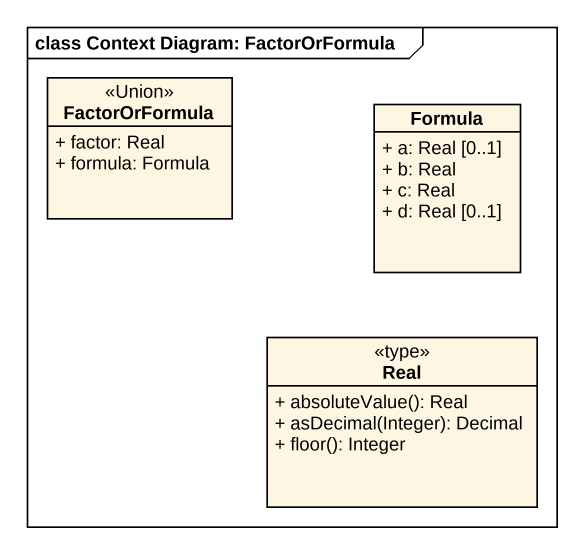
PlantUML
@startuml
mainframe class Context Diagram: FactorOrFormula
hide circle
hide empty members
skinparam classAttributeIconSize 0
class FactorOrFormula <<Union>> {
  + factor: Real
  + formula: Formula
}
class Formula {
  + a: Real [0..1]
  + b: Real
  + c: Real
  + d: Real [0..1]
}
class Real <<type>> {
  + absoluteValue(): Real
  + asDecimal(Integer): Decimal
  + floor(): Integer
}
@enduml
